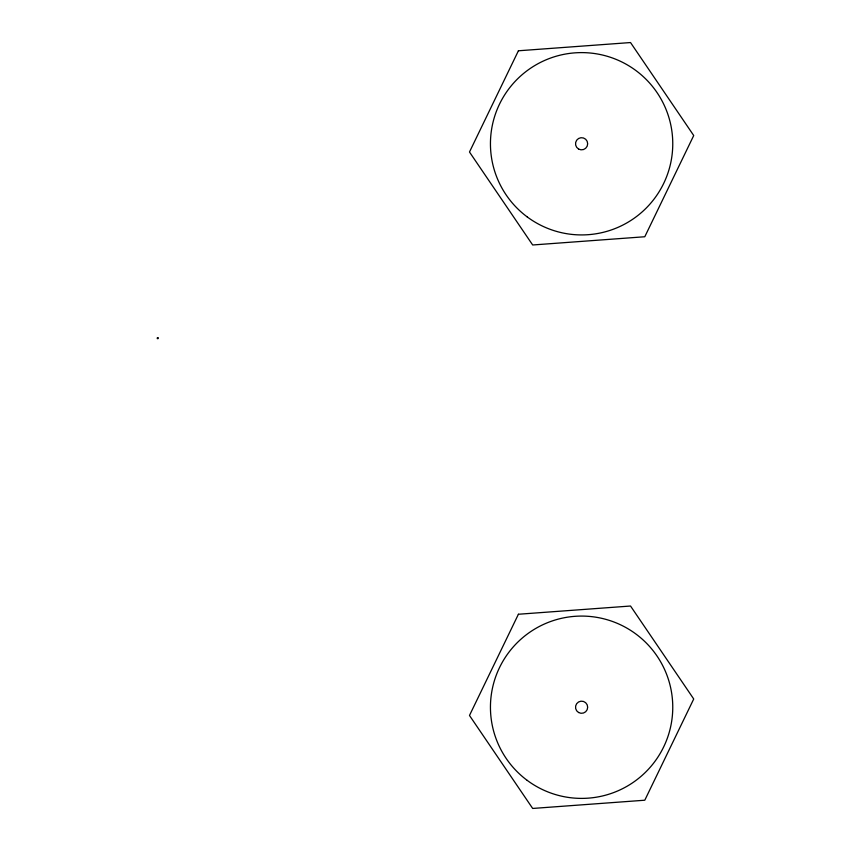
<?xml version="1.0" encoding="UTF-8"?>
<svg xmlns="http://www.w3.org/2000/svg" width="851" height="851" viewBox="0 0 851 851"><rect width="100%" height="100%" fill="white"/><g stroke="black" fill="none" stroke-linecap="round" stroke-linejoin="round"><path stroke-width="1.28" d="M518.408 50.783L469.486 152.01L532.673 244.982L644.792 236.748L693.725 135.532L630.527 42.55L518.408 50.783M518.408 614.252L469.486 715.468L532.673 808.45L644.792 800.217L693.725 698.99L630.527 606.018L518.408 614.252M158.052 337.858L157.275 337.858L157.275 338.634L158.052 338.634L158.052 337.858M578.563 149.031A6.074 6.074 0 0 0 587.679 143.766A6.074 6.074 0 0 0 578.563 138.5A6.074 6.074 0 0 0 578.563 149.031M527.216 216.92A91.153 91.153 0 0 0 672.152 154.286A91.153 91.153 0 0 0 545.438 60.091A91.153 91.153 0 0 0 527.216 216.92M578.563 712.5A6.074 6.074 0 0 0 587.679 707.234A6.074 6.074 0 0 0 578.563 701.969A6.074 6.074 0 0 0 578.563 712.5M527.216 780.388A91.153 91.153 0 0 0 672.152 717.755A91.153 91.153 0 0 0 545.438 623.56A91.153 91.153 0 0 0 527.216 780.388"/></g></svg>
